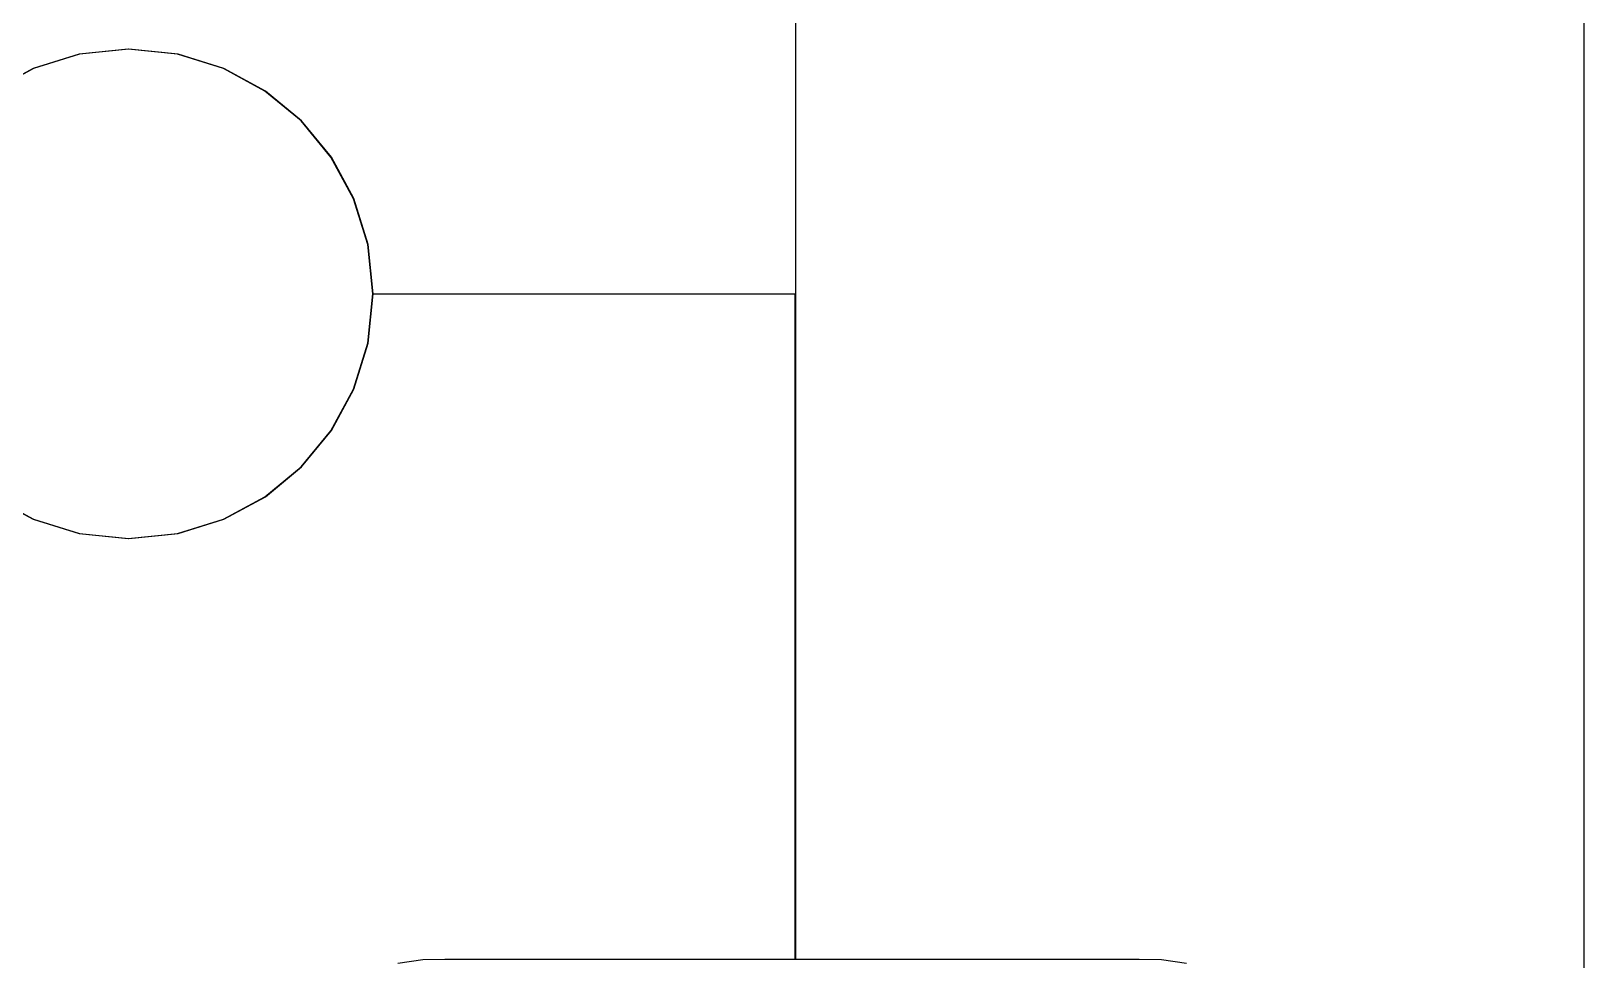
# Model space of a CAD drawing. Extents: x 1 to 47.7, y 0.2 to 35.
# Drawn here: x 42.1995 to 42.5489, y 11.9352 to 12.144 of the extents above; entities that cross this region are included whole.
import ezdxf

# ---------------------------------------------------------------- set-up
doc = ezdxf.new("R2010")
doc.units = 0
doc.header["$MEASUREMENT"] = 0
for name, color, linetype in [('5_1___24__TARGET_LEDS___12', 7, 'CONTINUOUS'), ('6_2___8__INDEPENDENT_INPUT', 7, 'CONTINUOUS'), ('6_3___8__OPTOISO_INDEPENDE', 7, 'CONTINUOUS'), ('6_4___24__OPTOISO_INDEPEND', 7, 'CONTINUOUS'), ('6_5___8__INDEPENDENT_INPUT', 7, 'CONTINUOUS'), ('6_6___8__INDEPENDENT_INPUT', 7, 'CONTINUOUS'), ('6_7___8__OPTOISO_INDEPENDE', 7, 'CONTINUOUS'), ('6_8___8__OPTOISO_INDEPENDE', 7, 'CONTINUOUS'), ('7_0_____DWG', 7, 'CONTINUOUS')]:
    doc.layers.add(name, color=color, linetype=linetype)

msp = doc.modelspace()

# ---------------------------------------------------------------- linework, layer by layer
at = {"layer": '5_1___24__TARGET_LEDS___12'}
for points in [[(42.0714, 12.1398), (42.0714, 12.18979), (42.37146, 12.18979), (42.37146, 11.93517)], [(42.28198, 11.93443), (42.28763, 11.93526), (42.29261, 11.93531), (42.30677, 11.93531), (42.32909, 11.93531), (42.35631, 11.93531), (42.38516, 11.93531), (42.41237, 11.93531), (42.43469, 11.93531), (42.44885, 11.93531), (42.45383, 11.93526), (42.45948, 11.93443)]]:
    msp.add_lwpolyline(points, dxfattribs=at)
at = {"layer": '6_2___8__INDEPENDENT_INPUT'}
for points in [[(42.19071, 12.03931), (42.20005, 12.03424), (42.21037, 12.03103), (42.22145, 12.02991), (42.23254, 12.03103), (42.24286, 12.03424), (42.25221, 12.03931), (42.26035, 12.04602), (42.26707, 12.05416), (42.27214, 12.0635), (42.27534, 12.07383), (42.27646, 12.08491), (42.27534, 12.096), (42.27214, 12.10633), (42.26707, 12.11567), (42.26035, 12.12381), (42.25221, 12.13052), (42.24286, 12.13559), (42.23254, 12.1388), (42.22145, 12.13991), (42.21037, 12.1388), (42.20005, 12.13559), (42.19071, 12.13052)], [(42.27646, 12.08491), (42.37146, 12.08491), (42.37146, 11.93527)], [(42.28198, 11.93443), (42.28763, 11.93526), (42.29261, 11.93531), (42.30677, 11.93531), (42.32909, 11.93531), (42.35631, 11.93531), (42.38516, 11.93531), (42.41237, 11.93531), (42.43469, 11.93531), (42.44885, 11.93531), (42.45383, 11.93526), (42.45948, 11.93443)]]:
    msp.add_lwpolyline(points, dxfattribs=at)
at = {"layer": '6_3___8__OPTOISO_INDEPENDE'}
for points in [[(42.19071, 12.03931), (42.20005, 12.03424), (42.21037, 12.03103), (42.22145, 12.02991), (42.23254, 12.03103), (42.24286, 12.03424), (42.25221, 12.03931), (42.26035, 12.04602), (42.26707, 12.05416), (42.27214, 12.0635), (42.27534, 12.07383), (42.27646, 12.08491), (42.27534, 12.096), (42.27214, 12.10633), (42.26707, 12.11567), (42.26035, 12.12381), (42.25221, 12.13052), (42.24286, 12.13559), (42.23254, 12.1388), (42.22145, 12.13991), (42.21037, 12.1388), (42.20005, 12.13559), (42.19071, 12.13052)], [(42.27646, 12.08491), (42.37146, 12.08491), (42.37146, 11.93527)], [(42.28198, 11.93443), (42.28763, 11.93526), (42.29261, 11.93531), (42.30677, 11.93531), (42.32909, 11.93531), (42.35631, 11.93531), (42.38516, 11.93531), (42.41237, 11.93531), (42.43469, 11.93531), (42.44885, 11.93531), (42.45383, 11.93526), (42.45948, 11.93443)]]:
    msp.add_lwpolyline(points, dxfattribs=at)
at = {"layer": '6_4___24__OPTOISO_INDEPEND'}
for points in [[(42.07141, 12.13994), (42.07141, 12.18992), (42.37146, 12.18992), (42.37146, 11.93527)], [(42.28198, 11.93443), (42.28763, 11.93526), (42.29261, 11.93531), (42.30677, 11.93531), (42.32909, 11.93531), (42.35631, 11.93531), (42.38516, 11.93531), (42.41237, 11.93531), (42.43469, 11.93531), (42.44885, 11.93531), (42.45383, 11.93526), (42.45948, 11.93443)]]:
    msp.add_lwpolyline(points, dxfattribs=at)
at = {"layer": '6_5___8__INDEPENDENT_INPUT'}
for points in [[(42.19071, 12.03931), (42.20005, 12.03424), (42.21037, 12.03103), (42.22145, 12.02991), (42.23254, 12.03103), (42.24286, 12.03424), (42.25221, 12.03931), (42.26035, 12.04602), (42.26707, 12.05416), (42.27214, 12.0635), (42.27534, 12.07383), (42.27646, 12.08491), (42.27534, 12.096), (42.27214, 12.10633), (42.26707, 12.11567), (42.26035, 12.12381), (42.25221, 12.13052), (42.24286, 12.13559), (42.23254, 12.1388), (42.22145, 12.13991), (42.21037, 12.1388), (42.20005, 12.13559), (42.19071, 12.13052)], [(42.27635, 12.08493), (42.37135, 12.08493), (42.37135, 11.93527)], [(42.28198, 11.93443), (42.28763, 11.93526), (42.29261, 11.93531), (42.30677, 11.93531), (42.32909, 11.93531), (42.35631, 11.93531), (42.38516, 11.93531), (42.41237, 11.93531), (42.43469, 11.93531), (42.44885, 11.93531), (42.45383, 11.93526), (42.45948, 11.93443)]]:
    msp.add_lwpolyline(points, dxfattribs=at)
at = {"layer": '6_6___8__INDEPENDENT_INPUT'}
for points in [[(42.19071, 12.03931), (42.20005, 12.03424), (42.21037, 12.03103), (42.22145, 12.02991), (42.23254, 12.03103), (42.24286, 12.03424), (42.25221, 12.03931), (42.26035, 12.04602), (42.26707, 12.05416), (42.27214, 12.0635), (42.27534, 12.07383), (42.27646, 12.08491), (42.27534, 12.096), (42.27214, 12.10633), (42.26707, 12.11567), (42.26035, 12.12381), (42.25221, 12.13052), (42.24286, 12.13559), (42.23254, 12.1388), (42.22145, 12.13991), (42.21037, 12.1388), (42.20005, 12.13559), (42.19071, 12.13052)], [(42.27646, 12.08491), (42.37146, 12.08491), (42.37146, 11.93527)], [(42.28198, 11.93443), (42.28763, 11.93526), (42.29261, 11.93531), (42.30677, 11.93531), (42.32909, 11.93531), (42.35631, 11.93531), (42.38516, 11.93531), (42.41237, 11.93531), (42.43469, 11.93531), (42.44885, 11.93531), (42.45383, 11.93526), (42.45948, 11.93443)]]:
    msp.add_lwpolyline(points, dxfattribs=at)
at = {"layer": '6_7___8__OPTOISO_INDEPENDE'}
for points in [[(42.19071, 12.03931), (42.20005, 12.03424), (42.21037, 12.03103), (42.22145, 12.02991), (42.23254, 12.03103), (42.24286, 12.03424), (42.25221, 12.03931), (42.26035, 12.04602), (42.26707, 12.05416), (42.27214, 12.0635), (42.27534, 12.07383), (42.27646, 12.08491), (42.27534, 12.096), (42.27214, 12.10633), (42.26707, 12.11567), (42.26035, 12.12381), (42.25221, 12.13052), (42.24286, 12.13559), (42.23254, 12.1388), (42.22145, 12.13991), (42.21037, 12.1388), (42.20005, 12.13559), (42.19071, 12.13052)], [(42.27646, 12.08491), (42.37146, 12.08491), (42.37146, 11.93527)], [(42.28198, 11.93443), (42.28763, 11.93526), (42.29261, 11.93531), (42.30677, 11.93531), (42.32909, 11.93531), (42.35631, 11.93531), (42.38516, 11.93531), (42.41237, 11.93531), (42.43469, 11.93531), (42.44885, 11.93531), (42.45383, 11.93526), (42.45948, 11.93443)]]:
    msp.add_lwpolyline(points, dxfattribs=at)
at = {"layer": '6_8___8__OPTOISO_INDEPENDE'}
for points in [[(42.1906, 12.0393), (42.19994, 12.03423), (42.21026, 12.03103), (42.22134, 12.02991), (42.23243, 12.03103), (42.24275, 12.03423), (42.2521, 12.0393), (42.26024, 12.04602), (42.26696, 12.05415), (42.27203, 12.0635), (42.27524, 12.07382), (42.27635, 12.08491), (42.27524, 12.09599), (42.27203, 12.10632), (42.26696, 12.11566), (42.26024, 12.1238), (42.2521, 12.13052), (42.24275, 12.13559), (42.23243, 12.13879), (42.22134, 12.13991), (42.21026, 12.13879), (42.19994, 12.13559), (42.1906, 12.13052)], [(42.27635, 12.08491), (42.37135, 12.08491), (42.37135, 11.93528)], [(42.28198, 11.93443), (42.28763, 11.93526), (42.29261, 11.93531), (42.30677, 11.93531), (42.32909, 11.93531), (42.35631, 11.93531), (42.38516, 11.93531), (42.41237, 11.93531), (42.43469, 11.93531), (42.44885, 11.93531), (42.45383, 11.93526), (42.45948, 11.93443)]]:
    msp.add_lwpolyline(points, dxfattribs=at)
at = {"layer": '7_0_____DWG'}
msp.add_lwpolyline([(42.54892, 12.34475), (42.54892, 11.75697)], dxfattribs=at)

doc.saveas('drawing.dxf')
